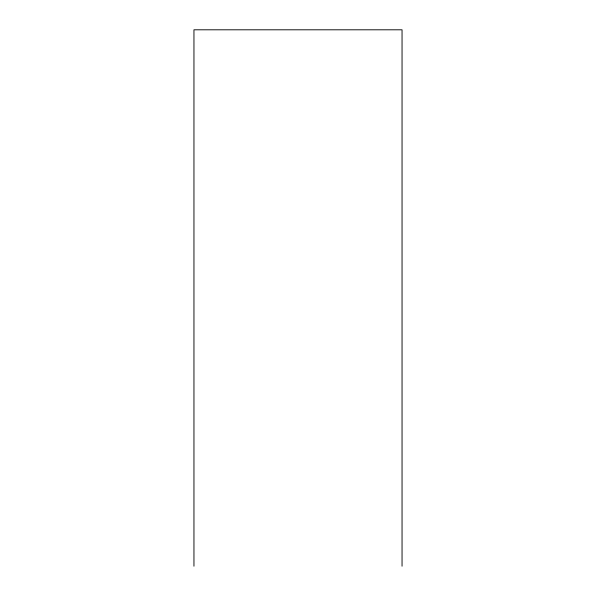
<?xml version="1.0" encoding="UTF-8"?>
<svg xmlns="http://www.w3.org/2000/svg" width="596" height="596" viewBox="0 0 596 596"><rect width="100%" height="100%" fill="white"/><g stroke="black" fill="none" stroke-linecap="round" stroke-linejoin="round"><path stroke-width="0.89" d="M402.047 566.2L402.047 29.8L193.953 29.8L193.953 566.2"/></g></svg>
